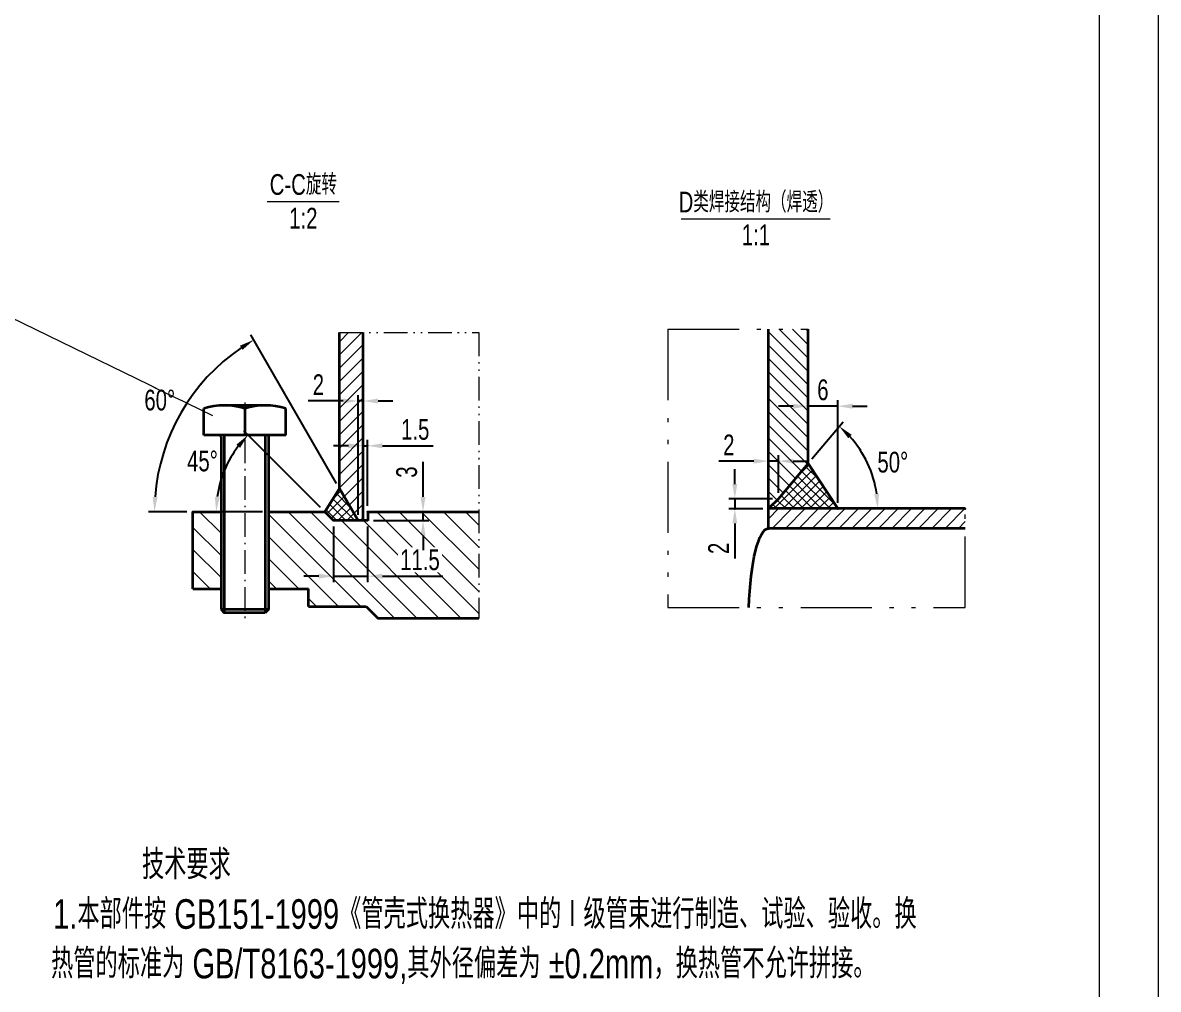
# Model space of a CAD drawing. Header units: millimetres. Extents: x -4980 to 60, y -60 to 3504.
# Drawn here: x -1090 to 60, y 1256 to 2236 of the extents above; entities that cross this region are included whole.
import ezdxf

# ---------------------------------------------------------------- set-up
doc = ezdxf.new("R2010")
doc.units = ezdxf.units.MM
doc.linetypes.add('ACAD_ISO10W100', pattern=[18.7, 12, -3, 0.7, -3])
doc.linetypes.add('ACAD_ISO12W100', pattern=[22.4, 12, -3, 0.7, -3, 0.7, -3])
for name, color, linetype, lineweight in [('中心线', 1, 'ACAD_ISO10W100', 18), ('中粗线', 4, 'Continuous', 35), ('双点划线', 3, 'ACAD_ISO12W100', 18), ('标注', 7, 'Continuous', 18), ('粗实线', 2, 'Continuous', 50), ('细实线', 7, 'Continuous', 18)]:
    doc.layers.add(name, color=color, linetype=linetype, lineweight=lineweight)
doc.styles.add('HGCAD', font='HGCAD.SHX', dxfattribs={"width": 0.75, "bigfont": 'HZTXT.SHX'})
doc.dimstyles.new('HGCAD$0', dxfattribs={"dimtxt": 3.5, "dimasz": 2.5, "dimexe": 1, "dimexo": 1, "dimgap": 1, "dimtad": 1, "dimdec": 1, "dimdsep": 46, "dimtxsty": 'HGCAD', "dimcen": 0, "dimadec": 1, "dimazin": 0, "dimtfac": 1, "dimtmove": 0, "dimatfit": 1, "dimfxl": 0, "dimarcsym": 0})
doc.dimstyles.new('HGCAD$2', dxfattribs={"dimtxt": 3.5, "dimasz": 2.5, "dimexe": 1, "dimexo": 1, "dimgap": 1, "dimtad": 2, "dimtih": 1, "dimdec": 1, "dimdsep": 46, "dimtxsty": 'HGCAD', "dimcen": 0, "dimadec": 0, "dimazin": 0, "dimtfac": 1, "dimtmove": 0, "dimatfit": 1, "dimfxl": 0, "dimarcsym": 0})

# ---------------------------------------------------------------- blocks, each defined once
blk = doc.blocks.new('HGCAD#HGTFTK~A2Z~HGCAD图框')
at = {"layer": '细实线', "color": 7}
blk.add_lwpolyline([(10, -10), (-410, -10), (-410, 584), (10, 584)], close=True, dxfattribs=at)
at = {"layer": '细实线', "color": 2}
blk.add_lwpolyline([(0, 0), (-385, 0), (-385, 574), (0, 574)], close=True, dxfattribs=at)
blk = doc.blocks.new('*D77')
at = {"color": 0, "ltscale": 6}
for p in [(-324.7, 1753.4), (-368.9, 1743.4), (-334.7, 1743.4)]:
    blk.add_point(p, dxfattribs=at)
at = {"layer": '标注', "color": 0, "lineweight": -2, "ltscale": 6}
for p, q in [((-368.9, 1768.4), (-368.9, 1783.4)), ((-330.7, 1753.4), (-374.9, 1753.4)), ((-368.9, 1753.4), (-368.9, 1743.4)), ((-340.7, 1743.4), (-374.9, 1743.4)), ((-368.9, 1728.4), (-368.9, 1692.9))]:
    blk.add_line(p, q, dxfattribs=at)
at = {"layer": '标注', "color": 0, "ltscale": 6}
for points in [[(-371.4, 1768.4), (-366.4, 1768.4), (-368.9, 1753.4)], [(-371.4, 1728.4), (-366.4, 1728.4), (-368.9, 1743.4)]]:
    blk.add_solid(points, dxfattribs=at)
at = {"layer": '标注', "color": 0, "ltscale": 6, "insert": (-385.4, 1703.2), "char_height": 21, "attachment_point": 5, "rotation": 90, "style": 'HGCAD', "bg_fill": 3, "box_fill_scale": 1.1, "bg_fill_color": 256, "bg_fill_true_color": 13158600, "bg_fill_transparency": 367}
blk.add_mtext('2', dxfattribs=at)
blk = doc.blocks.new('*D78')
at = {"color": 0, "ltscale": 6}
for p in [(-324.7, 1791.5), (-324.7, 1753.4), (-334.7, 1743.4)]:
    blk.add_point(p, dxfattribs=at)
at = {"layer": '标注', "color": 0, "lineweight": -2, "ltscale": 6}
for p, q in [((-334.7, 1749.4), (-334.7, 1797.5)), ((-324.7, 1759.4), (-324.7, 1797.5)), ((-349.7, 1791.5), (-385.2, 1791.5)), ((-324.7, 1791.5), (-334.7, 1791.5)), ((-309.7, 1791.5), (-294.7, 1791.5))]:
    blk.add_line(p, q, dxfattribs=at)
at = {"layer": '标注', "color": 0, "ltscale": 6}
for points in [[(-349.7, 1794), (-349.7, 1789), (-334.7, 1791.5)], [(-309.7, 1794), (-309.7, 1789), (-324.7, 1791.5)]]:
    blk.add_solid(points, dxfattribs=at)
at = {"layer": '标注', "color": 0, "ltscale": 6, "insert": (-375, 1808), "char_height": 21, "attachment_point": 5, "style": 'HGCAD', "bg_fill": 3, "box_fill_scale": 1.1, "bg_fill_color": 256, "bg_fill_true_color": 13158600, "bg_fill_transparency": 352}
blk.add_mtext('2', dxfattribs=at)
blk = doc.blocks.new('*D79')
at = {"color": 0, "ltscale": 6}
for p in [(-242.1, 1803.3), (-294.7, 1789.2), (-324.7, 1753.4), (-334.7, 1743.4), (-135.6, 1743.4)]:
    blk.add_point(p, dxfattribs=at)
at = {"layer": '标注', "color": 0, "lineweight": -2, "ltscale": 6}
blk.add_line((-290.9, 1793.8), (-259.3, 1831.5), dxfattribs=at)
blk.add_arc((-333.1, 1743.4), 108.9, 7.8955, 42.1045, dxfattribs=at)
at = {"layer": '标注', "color": 0, "ltscale": 6}
for points in [[(-254, 1814.7), (-250.6, 1818.3), (-263.1, 1826.9)], [(-222.7, 1758.6), (-227.7, 1758.2), (-224.2, 1743.4)]]:
    blk.add_solid(points, dxfattribs=at)
at = {"layer": '标注', "color": 0, "ltscale": 6, "insert": (-208.9, 1790.4), "char_height": 21, "attachment_point": 5, "style": 'HGCAD', "bg_fill": 3, "box_fill_scale": 1.1, "bg_fill_color": 256, "bg_fill_true_color": 13158600, "bg_fill_transparency": 442}
blk.add_mtext('50°', dxfattribs=at)
blk = doc.blocks.new('*D80')
at = {"color": 0, "ltscale": 6}
for p in [(-294.7, 1789.2), (-264.7, 1743.4)]:
    blk.add_point(p, dxfattribs=at)
at = {"layer": '标注', "color": 0, "lineweight": -2, "ltscale": 6}
for p, q in [((-294.7, 1795.2), (-294.7, 1853.2)), ((-264.7, 1749.4), (-264.7, 1853.2)), ((-309.7, 1847.2), (-324.7, 1847.2)), ((-264.7, 1847.2), (-294.7, 1847.2)), ((-249.7, 1847.2), (-234.7, 1847.2))]:
    blk.add_line(p, q, dxfattribs=at)
at = {"layer": '标注', "color": 0, "ltscale": 6}
for points in [[(-309.7, 1849.7), (-309.7, 1844.7), (-294.7, 1847.2)], [(-249.7, 1849.7), (-249.7, 1844.7), (-264.7, 1847.2)]]:
    blk.add_solid(points, dxfattribs=at)
at = {"layer": '标注', "color": 0, "ltscale": 6, "insert": (-279.7, 1863.7), "char_height": 21, "attachment_point": 5, "style": 'HGCAD', "bg_fill": 3, "box_fill_scale": 1.1, "bg_fill_color": 256, "bg_fill_true_color": 13158600, "bg_fill_transparency": 397}
blk.add_mtext('6', dxfattribs=at)
at = {"color": 0, "ltscale": 6}
blk.add_point((-294.7, 1847.2), dxfattribs=at)
blk = doc.blocks.new('*D100')
at = {"color": 0, "ltscale": 6}
for p in [(-909.7, 1869.5), (-769.3, 1763.8), (-917.8, 1740.3), (-889.3, 1740.3), (-750.5, 1731.3)]:
    blk.add_point(p, dxfattribs=at)
at = {"layer": '标注', "color": 0, "lineweight": -2, "ltscale": 6}
for p, q in [((-772.3, 1769), (-859.2, 1919.6)), ((-923.8, 1740.3), (-962.7, 1740.3))]:
    blk.add_line(p, q, dxfattribs=at)
blk.add_arc((-755.7, 1740.3), 201, 124.2761, 175.7239, dxfattribs=at)
at = {"layer": '标注', "color": 0, "ltscale": 6}
for points in [[(-870.2, 1908.5), (-867.5, 1904.3), (-856.2, 1914.4)], [(-953.6, 1755.2), (-958.6, 1755.3), (-956.7, 1740.3)]]:
    blk.add_solid(points, dxfattribs=at)
at = {"layer": '标注', "color": 0, "ltscale": 6, "insert": (-951.4, 1853.3), "char_height": 21, "attachment_point": 5, "style": 'HGCAD', "bg_fill": 3, "box_fill_scale": 1.1, "bg_fill_color": 256, "bg_fill_true_color": 13158600, "bg_fill_transparency": 897}
blk.add_mtext('60°', dxfattribs=at)
blk = doc.blocks.new('*D101')
at = {"color": 0, "ltscale": 6}
for p in [(-879.5, 1795.2), (-841.3, 1740.3), (-784.3, 1740.3), (-784.3, 1740.3), (-775.3, 1731.3)]:
    blk.add_point(p, dxfattribs=at)
at = {"layer": '标注', "color": 0, "lineweight": -2, "ltscale": 6}
for p, q in [((-788.5, 1744.5), (-866.2, 1822.2)), ((-847.3, 1740.3), (-900.2, 1740.3))]:
    blk.add_line(p, q, dxfattribs=at)
blk.add_arc((-784.3, 1740.3), 109.9, 142.8254, 172.1746, dxfattribs=at)
at = {"layer": '标注', "color": 0, "ltscale": 6}
for points in [[(-873.7, 1808.3), (-870, 1805), (-862, 1818)], [(-890.7, 1755.1), (-895.6, 1755.4), (-894.2, 1740.3)]]:
    blk.add_solid(points, dxfattribs=at)
at = {"layer": '标注', "color": 0, "ltscale": 6, "insert": (-908.1, 1791.6), "char_height": 21, "attachment_point": 5, "style": 'HGCAD', "bg_fill": 3, "box_fill_scale": 1.1, "bg_fill_color": 256, "bg_fill_true_color": 13158600, "bg_fill_transparency": 1307}
blk.add_mtext('45°', dxfattribs=at)
blk = doc.blocks.new('*D102')
at = {"color": 0, "ltscale": 6}
for p in [(-775.3, 1731.3), (-740.8, 1731.3), (-740.8, 1675)]:
    blk.add_point(p, dxfattribs=at)
at = {"layer": '标注', "color": 0, "lineweight": -2, "ltscale": 6}
for p, q in [((-775.3, 1725.3), (-775.3, 1669)), ((-740.8, 1725.3), (-740.8, 1669)), ((-790.3, 1675), (-805.3, 1675)), ((-775.3, 1675), (-740.8, 1675)), ((-725.8, 1675), (-664.8, 1675))]:
    blk.add_line(p, q, dxfattribs=at)
at = {"layer": '标注', "color": 0, "ltscale": 6}
for points in [[(-790.3, 1677.5), (-790.3, 1672.5), (-775.3, 1675)], [(-725.8, 1677.5), (-725.8, 1672.5), (-740.8, 1675)]]:
    blk.add_solid(points, dxfattribs=at)
at = {"layer": '标注', "color": 0, "ltscale": 6, "insert": (-687.8, 1691.5), "char_height": 21, "attachment_point": 5, "style": 'HGCAD', "bg_fill": 3, "box_fill_scale": 1.1, "bg_fill_color": 256, "bg_fill_true_color": 13158600, "bg_fill_transparency": 1327}
blk.add_mtext('11.5', dxfattribs=at)
blk = doc.blocks.new('*D103')
at = {"color": 0, "ltscale": 6}
for p in [(-740.8, 1740.3), (-740.8, 1731.3), (-684.7, 1731.3)]:
    blk.add_point(p, dxfattribs=at)
at = {"layer": '标注', "color": 0, "lineweight": -2, "ltscale": 6}
for p, q in [((-684.7, 1755.3), (-684.7, 1790.7)), ((-734.8, 1740.3), (-678.7, 1740.3)), ((-684.7, 1731.3), (-684.7, 1740.3)), ((-734.8, 1731.3), (-678.7, 1731.3)), ((-684.7, 1716.3), (-684.7, 1701.3))]:
    blk.add_line(p, q, dxfattribs=at)
at = {"layer": '标注', "color": 0, "ltscale": 6}
for points in [[(-687.2, 1755.3), (-682.2, 1755.3), (-684.7, 1740.3)], [(-687.2, 1716.3), (-682.2, 1716.3), (-684.7, 1731.3)]]:
    blk.add_solid(points, dxfattribs=at)
at = {"layer": '标注', "color": 0, "ltscale": 6, "insert": (-701.2, 1780.5), "char_height": 21, "attachment_point": 5, "rotation": 90, "style": 'HGCAD', "bg_fill": 3, "box_fill_scale": 1.1, "bg_fill_color": 256, "bg_fill_true_color": 13158600, "bg_fill_transparency": 102}
blk.add_mtext('3', dxfattribs=at)
blk = doc.blocks.new('*D104')
at = {"color": 0, "ltscale": 6}
for p in [(-740.8, 1807.1), (-740.8, 1740.3), (-745.3, 1731.3)]:
    blk.add_point(p, dxfattribs=at)
at = {"layer": '标注', "color": 0, "lineweight": -2, "ltscale": 6}
for p, q in [((-760.3, 1807.1), (-775.3, 1807.1)), ((-745.3, 1737.3), (-745.3, 1813.1)), ((-745.3, 1807.1), (-740.8, 1807.1)), ((-740.8, 1746.3), (-740.8, 1813.1)), ((-725.8, 1807.1), (-674.5, 1807.1))]:
    blk.add_line(p, q, dxfattribs=at)
at = {"layer": '标注', "color": 0, "ltscale": 6}
for points in [[(-760.3, 1809.6), (-760.3, 1804.6), (-745.3, 1807.1)], [(-725.8, 1809.6), (-725.8, 1804.6), (-740.8, 1807.1)]]:
    blk.add_solid(points, dxfattribs=at)
at = {"layer": '标注', "color": 0, "ltscale": 6, "insert": (-692.6, 1823.6), "char_height": 21, "attachment_point": 5, "style": 'HGCAD', "bg_fill": 3, "box_fill_scale": 1.1, "bg_fill_color": 256, "bg_fill_true_color": 13158600, "bg_fill_transparency": 1102}
blk.add_mtext('1.5', dxfattribs=at)
blk = doc.blocks.new('*D105')
at = {"color": 0, "ltscale": 6}
for p in [(-750.5, 1852.5), (-750.5, 1731.3), (-745.3, 1731.3)]:
    blk.add_point(p, dxfattribs=at)
at = {"layer": '标注', "color": 0, "lineweight": -2, "ltscale": 6}
for p, q in [((-765.5, 1852.5), (-800.9, 1852.5)), ((-750.5, 1737.3), (-750.5, 1858.5)), ((-745.3, 1852.5), (-750.5, 1852.5)), ((-745.3, 1737.3), (-745.3, 1858.5)), ((-730.3, 1852.5), (-715.3, 1852.5))]:
    blk.add_line(p, q, dxfattribs=at)
at = {"layer": '标注', "color": 0, "ltscale": 6}
for points in [[(-765.5, 1855), (-765.5, 1850), (-750.5, 1852.5)], [(-730.3, 1855), (-730.3, 1850), (-745.3, 1852.5)]]:
    blk.add_solid(points, dxfattribs=at)
at = {"layer": '标注', "color": 0, "ltscale": 6, "insert": (-790.7, 1869), "char_height": 21, "attachment_point": 5, "style": 'HGCAD', "bg_fill": 3, "box_fill_scale": 1.1, "bg_fill_color": 256, "bg_fill_true_color": 13158600, "bg_fill_transparency": 902}
blk.add_mtext('2', dxfattribs=at)

msp = doc.modelspace()

# ---------------------------------------------------------------- hatches: boundary and pattern name
at = {"layer": '细实线', "ltscale": 6}
h = msp.add_hatch(dxfattribs=at)
h.set_pattern_fill('ANSI31', color=5, scale=3, style=0)
h.set_pattern_definition([(45, (-4938.272, -47.272), (-6.735192, 6.735192), [])])
h.paths.add_polyline_path([(-750.46, 1731.26), (-745.26, 1731.26), (-745.26, 1921.76), (-769.26, 1921.76), (-769.26, 1763.83)])
h = msp.add_hatch(dxfattribs=at)
h.set_pattern_fill('ANSI31', color=5, scale=3, angle=90, style=0)
h.set_pattern_definition([(135, (-2442.533, 1039.824), (-6.735192, -6.735192), [])])
h.paths.add_polyline_path([(-294.74, 1925.22), (-334.74, 1925.22), (-334.74, 1743.42), (-324.74, 1753.42), (-294.74, 1789.17)])
h = msp.add_hatch(dxfattribs=at)
h.set_pattern_fill('ANSI37', color=5, scale=2, style=0)
h.set_pattern_definition([(45, (-2442.533, 1039.824), (-4.490128, 4.490128), []), (135, (-2442.533, 1039.824), (-4.490128, -4.490128), [])])
h.paths.add_polyline_path([(-324.74, 1753.42), (-334.74, 1743.42), (-324.74, 1743.42)])
h.paths.add_polyline_path([(-294.74, 1789.17), (-324.74, 1753.42), (-324.74, 1743.42), (-264.74, 1743.42)])
h = msp.add_hatch(dxfattribs=at)
h.set_pattern_fill('ANSI37', color=5, scale=2, style=0)
h.set_pattern_definition([(45, (-4938.272, -47.272), (-4.490128, 4.490128), []), (135, (-4938.272, -47.272), (-4.490128, -4.490128), [])])
h.paths.add_polyline_path([(-784.26, 1740.26), (-775.26, 1731.26), (-750.46, 1731.26), (-769.26, 1763.83)])
h = msp.add_hatch(dxfattribs=at)
h.set_pattern_fill('ANSI31', color=5, scale=5, angle=90, style=0)
h.set_pattern_definition([(135, (-4938.272, -47.272), (-11.22532, -11.22532), [])])
h.paths.add_polyline_path([(-628.26, 1740.26), (-740.76, 1740.26), (-740.76, 1731.26), (-775.26, 1731.26), (-784.26, 1740.26), (-841.26, 1740.26), (-841.26, 1662.26), (-800.76, 1662.26), (-800.76, 1644.26), (-742.26, 1644.26), (-730.26, 1632.26), (-628.26, 1632.26)])
h.paths.add_polyline_path([(-889.26, 1740.26), (-917.76, 1740.26), (-917.76, 1662.26), (-889.26, 1662.26)])
h = msp.add_hatch(dxfattribs=at)
h.set_pattern_fill('ANSI31', color=5, scale=3, style=0)
h.set_pattern_definition([(45, (-2442.533, 1039.824), (-6.735192, 6.735192), [])])
h.paths.add_polyline_path([(-334.74, 1723.42), (-135.61, 1723.42), (-135.61, 1743.42), (-334.74, 1743.42)])

# ---------------------------------------------------------------- linework, layer by layer
at = {"layer": '中心线', "ltscale": 2}
msp.add_line((-865.26, 1851.01), (-865.26, 1629.01), dxfattribs=at)
at = {"layer": '中粗线', "ltscale": 6}
for p, q in [((-769.26, 1763.83), (-769.26, 1921.76)), ((-745.26, 1731.26), (-745.26, 1921.76)), ((-334.74, 1723.42), (-334.74, 1925.22)), ((-294.74, 1789.17), (-294.74, 1925.22)), ((-865.26, 1844.93), (-865.26, 1818.01)), ((-324.74, 1753.42), (-294.74, 1789.17)), ((-264.74, 1743.42), (-294.74, 1789.17)), ((-784.26, 1740.26), (-769.26, 1763.83)), ((-750.46, 1731.26), (-769.26, 1763.83)), ((-324.74, 1753.42), (-334.74, 1743.42)), ((-775.26, 1731.26), (-784.26, 1740.26)), ((-740.76, 1740.26), (-740.76, 1731.26)), ((-135.61, 1743.42), (-334.74, 1743.42)), ((-740.76, 1731.26), (-775.26, 1731.26)), ((-135.61, 1723.42), (-334.74, 1723.42))]:
    msp.add_line(p, q, dxfattribs=at)
at = {"layer": '中粗线', "linetype": 'Continuous', "ltscale": 6}
for p, q in [((-906.83, 1818.01), (-906.83, 1844.93)), ((-844.48, 1848.01), (-886.05, 1848.01)), ((-823.7, 1818.01), (-823.7, 1844.93)), ((-823.7, 1818.01), (-906.83, 1818.01)), ((-889.26, 1816.21), (-889.26, 1641.26)), ((-841.26, 1816.21), (-841.26, 1641.26)), ((-889.26, 1641.26), (-886.02, 1638.01)), ((-844.51, 1638.01), (-886.02, 1638.01)), ((-841.26, 1641.26), (-844.51, 1638.01))]:
    msp.add_line(p, q, dxfattribs=at)
at = {"layer": '中粗线', "color": 7, "linetype": 'Continuous', "ltscale": 6}
for p, q in [((-886.02, 1818.01), (-886.02, 1638.01)), ((-844.51, 1818.01), (-844.51, 1638.01)), ((-841.26, 1641.26), (-889.26, 1641.26))]:
    msp.add_line(p, q, dxfattribs=at)
at = {"layer": '中粗线', "ltscale": 4}
for p, q in [((-917.76, 1740.26), (-889.26, 1740.26)), ((-917.76, 1662.26), (-917.76, 1740.26)), ((-841.26, 1740.26), (-784.26, 1740.26)), ((-805.26, 1740.26), (-805.26, 1740.26)), ((-740.76, 1740.26), (-628.26, 1740.26)), ((-917.76, 1662.26), (-889.26, 1662.26)), ((-841.26, 1662.26), (-800.76, 1662.26)), ((-800.76, 1644.26), (-800.76, 1662.26)), ((-800.76, 1644.26), (-742.26, 1644.26)), ((-742.26, 1644.26), (-730.26, 1632.26)), ((-628.26, 1632.26), (-730.26, 1632.26))]:
    msp.add_line(p, q, dxfattribs=at)
at = {"layer": '中粗线', "ltscale": 6}
for centre in [(-886.05, 1776.3), (-844.48, 1776.3)]:
    msp.add_arc(centre, 71.71, 73.15069, 106.84931, dxfattribs=at)
at = {"layer": '中粗线', "linetype": 'Continuous', "ltscale": 6}
for centre, start, end in [((-891.06, 1816.21), 0, 90), ((-839.46, 1816.21), 90, 180)]:
    msp.add_arc(centre, 1.8, start, end, dxfattribs=at)
at = {"layer": '中粗线', "ltscale": 6, "extrusion": (0, 0, -1)}
msp.add_ellipse((-334.74, 1630.92), major_axis=(0, 92.5), ratio=0.2162162, start_param=4.8457966, end_param=6.2831853, dxfattribs=at)
at = {"layer": '双点划线', "ltscale": 2}
for p, q in [((-769.26, 1921.76), (-628.26, 1921.76)), ((-628.26, 1921.76), (-628.26, 1632.26))]:
    msp.add_line(p, q, dxfattribs=at)
at = {"layer": '双点划线', "ltscale": 6}
for p, q in [((-436.61, 1925.22), (-294.74, 1925.22)), ((-436.61, 1925.22), (-436.61, 1643.22)), ((-135.61, 1643.22), (-135.61, 1743.42)), ((-436.61, 1643.22), (-135.61, 1643.22))]:
    msp.add_line(p, q, dxfattribs=at)

# ---------------------------------------------------------------- block references
at = {"layer": '粗实线', "ltscale": 6, "xscale": 6, "yscale": 6, "zscale": 6}
msp.add_blockref('HGCAD#HGTFTK~A2Z~HGCAD图框', (0, 0), dxfattribs=at)

# ---------------------------------------------------------------- texts
at = {"layer": '细实线', "style": 'HGCAD', "width": 0.75}
for s, p in [('           技术要求', (-1059.33, 1368)), ('1.本部件按 GB151-1999《管壳式换热器》中的Ⅰ级管束进行制造、试验、验收。换', (-1059.33, 1317.76)), ('热管的标准为 GB/T8163-1999,其外径偏差为 ±0.2mm，换热管不允许拼接。', (-1061.45, 1267.53))]:
    msp.add_text(s, height=30, dxfattribs=at).set_placement(p)

# ---------------------------------------------------------------- next in the draw order: texts
at = {"layer": '标注', "color": 6, "ltscale": 6, "char_height": 21, "attachment_point": 5, "style": 'HGCAD', "bg_fill": 3, "box_fill_scale": 1.1, "bg_fill_color": 256, "bg_fill_true_color": 13158600, "bg_fill_transparency": 367}
for s, insert, width in [('C-C旋转', (-805.95, 2071.71), 84.593), ('D类焊接结构（焊透）', (-347.53, 2053.85), 202.2848), ('1:2', (-805.93, 2037.73), 72.1839)]:
    msp.add_mtext(s, dxfattribs=dict(at, insert=insert, width=width))

# ---------------------------------------------------------------- next in the draw order: dimensions: what is measured, and where the dimension line sits
at = {"layer": '标注', "color": 3, "ltscale": 6}
dim = msp.add_angular_dim_2l(base=(-909.66, 1869.48), line1=((-917.76, 1740.26), (-889.26, 1740.26)), line2=((-750.46, 1731.26), (-769.26, 1763.83)), dimstyle='HGCAD$2', override={"dimscale": 6, "dimtdec": 1}, dxfattribs=at)
dim.commit()
dim.dimension.update_dxf_attribs({"geometry": '*D100', "text_midpoint": (-951.4, 1853.27)})
dim = msp.add_linear_dim(base=(-368.92, 1743.42), p1=(-324.74, 1753.42), p2=(-334.74, 1743.42), angle=90, dimstyle='HGCAD$0', override={"dimscale": 6, "dimlfac": 0.2, "dimtdec": 1}, dxfattribs=at)
dim.commit()
dim.dimension.update_dxf_attribs({"geometry": '*D77', "text_midpoint": (-385.42, 1703.18)})

# ---------------------------------------------------------------- next in the draw order: linework, layer by layer
at = {"layer": '标注', "color": 6, "ltscale": 6}
for p, q in [((-842.7, 2054.52), (-769.7, 2054.52)), ((-423.22, 2036.97), (-272.22, 2036.97))]:
    msp.add_line(p, q, dxfattribs=at)
at = {"layer": '标注', "color": 2, "ltscale": 6}
msp.add_line((-1181.13, 1975.48), (-898.01, 1837.69), dxfattribs=at)

# ---------------------------------------------------------------- next in the draw order: dimensions: what is measured, and where the dimension line sits
at = {"layer": '标注', "color": 3, "ltscale": 6}
dim = msp.add_angular_dim_2l(base=(-879.45, 1795.21), line1=((-841.26, 1740.26), (-784.26, 1740.26)), line2=((-775.26, 1731.26), (-784.26, 1740.26)), dimstyle='HGCAD$2', override={"dimscale": 6, "dimtdec": 1}, dxfattribs=at)
dim.commit()
dim.dimension.update_dxf_attribs({"geometry": '*D101', "text_midpoint": (-908.14, 1791.57)})
dim = msp.add_linear_dim(base=(-324.74, 1791.48), p1=(-334.74, 1743.42), p2=(-324.74, 1753.42), dimstyle='HGCAD$0', override={"dimscale": 6, "dimlfac": 0.2, "dimtdec": 1}, dxfattribs=at)
dim.commit()
dim.dimension.update_dxf_attribs({"geometry": '*D78', "text_midpoint": (-374.98, 1791.48), "dimtype": 160})

# ---------------------------------------------------------------- next in the draw order: texts
at = {"layer": '标注', "color": 6, "ltscale": 6, "insert": (-347.53, 2020.85), "char_height": 21, "width": 72.1839, "attachment_point": 5, "style": 'HGCAD', "bg_fill": 3, "box_fill_scale": 1.1, "bg_fill_color": 256, "bg_fill_true_color": 13158600, "bg_fill_transparency": 367}
msp.add_mtext('1:1', dxfattribs=at)

# ---------------------------------------------------------------- next in the draw order: dimensions: what is measured, and where the dimension line sits
at = {"layer": '标注', "color": 3, "ltscale": 6}
dim = msp.add_angular_dim_2l(base=(-242.12, 1803.28), line1=((-135.61, 1743.42), (-334.74, 1743.42)), line2=((-324.74, 1753.42), (-294.74, 1789.17)), dimstyle='HGCAD$2', override={"dimscale": 6, "dimlfac": 0.2, "dimtdec": 1}, dxfattribs=at)
dim.commit()
dim.dimension.update_dxf_attribs({"geometry": '*D79', "text_midpoint": (-231.23, 1781.93), "dimtype": 162})
dim = msp.add_linear_dim(base=(-740.76, 1674.95), p1=(-775.26, 1731.26), p2=(-740.76, 1731.26), text='11.5', dimstyle='HGCAD$0', override={"dimscale": 6, "dimtdec": 1}, dxfattribs=at)
dim.commit()
dim.dimension.update_dxf_attribs({"geometry": '*D102', "text_midpoint": (-687.8, 1691.45)})

# ---------------------------------------------------------------- next in the draw order: dimensions: what is measured, and where the dimension line sits
dim = msp.add_linear_dim(base=(-294.74, 1847.15), p1=(-264.74, 1743.42), p2=(-294.74, 1789.17), dimstyle='HGCAD$0', override={"dimscale": 6, "dimlfac": 0.2, "dimtdec": 1}, dxfattribs=at)
dim.commit()
dim.dimension.update_dxf_attribs({"geometry": '*D80', "text_midpoint": (-279.74, 1863.65)})
dim = msp.add_linear_dim(base=(-684.65, 1731.26), p1=(-740.76, 1740.26), p2=(-740.76, 1731.26), angle=90, text='3', dimstyle='HGCAD$0', override={"dimscale": 6, "dimtdec": 1}, dxfattribs=at)
dim.commit()
dim.dimension.update_dxf_attribs({"geometry": '*D103', "text_midpoint": (-684.65, 1780.5), "dimtype": 160})

# ---------------------------------------------------------------- next in the draw order: dimensions: what is measured, and where the dimension line sits
dim = msp.add_linear_dim(base=(-740.76, 1807.14), p1=(-745.26, 1731.26), p2=(-740.76, 1740.26), text='1.5', dimstyle='HGCAD$0', override={"dimscale": 6, "dimtdec": 1}, dxfattribs=at)
dim.commit()
dim.dimension.update_dxf_attribs({"geometry": '*D104', "text_midpoint": (-692.65, 1823.64)})

# ---------------------------------------------------------------- next in the draw order: dimensions: what is measured, and where the dimension line sits
dim = msp.add_linear_dim(base=(-750.46, 1852.55), p1=(-745.26, 1731.26), p2=(-750.46, 1731.26), text='2', dimstyle='HGCAD$0', override={"dimscale": 6, "dimtdec": 1}, dxfattribs=at)
dim.commit()
dim.dimension.update_dxf_attribs({"geometry": '*D105', "text_midpoint": (-790.7, 1869.05)})

doc.saveas('drawing.dxf')
